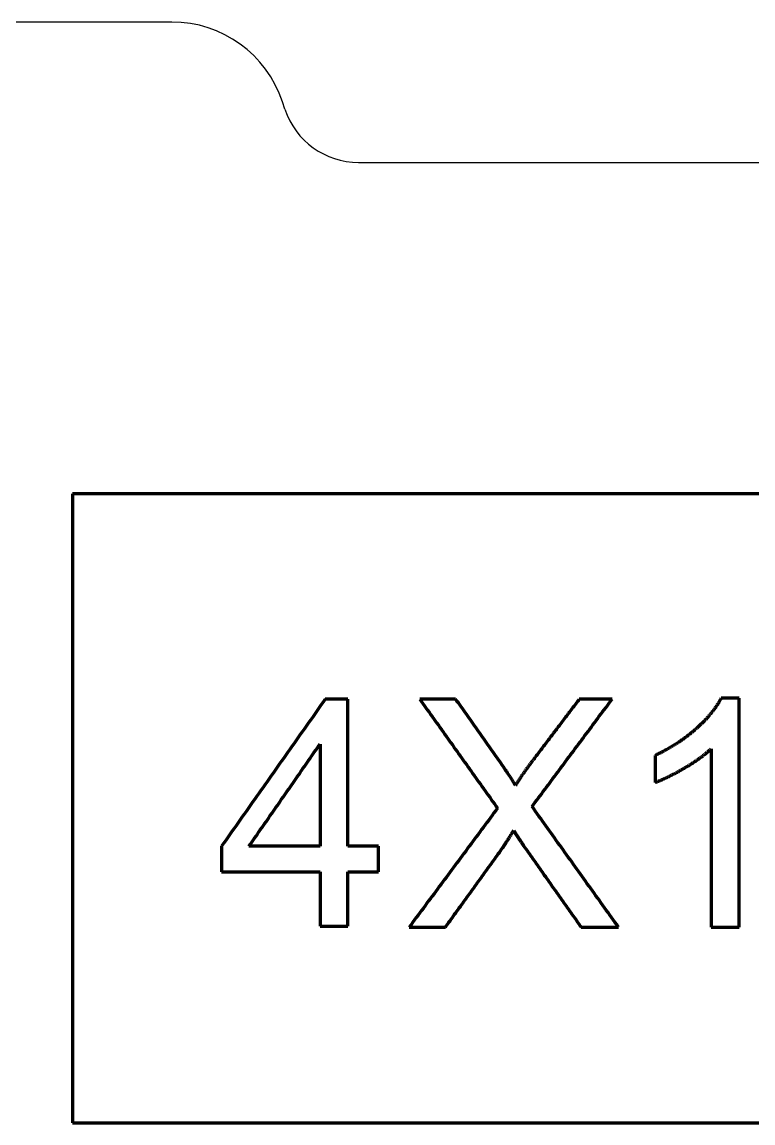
# Model space of a CAD drawing. Header units: millimetres. Extents: x 927 to 1533, y 508 to 795.
# Drawn here: x 1121.77 to 1131.19, y 634.94 to 649.14 of the extents above; entities that cross this region are included whole.
import ezdxf

# ---------------------------------------------------------------- set-up
doc = ezdxf.new("R2010")
doc.units = ezdxf.units.MM
doc.layers.add('1', color=7, linetype='Continuous', true_color=0xffffff)
doc.layers.add('激光切割', color=7, linetype='Continuous')

msp = doc.modelspace()

# ---------------------------------------------------------------- linework, layer by layer
at = {"layer": '1', "color": 1, "linetype": 'Continuous', "lineweight": 70}
for p, q in [((1122.417, 643.052), (1122.417, 634.937)), ((1147.92, 643.052), (1122.417, 643.052)), ((1125.622, 640.325), (1125.595, 640.287)), ((1125.649, 640.363), (1125.622, 640.325)), ((1125.676, 640.401), (1125.649, 640.363)), ((1125.969, 640.401), (1125.676, 640.401)), ((1125.969, 638.505), (1125.969, 640.401)), ((1127.358, 640.404), (1126.895, 640.404)), ((1126.895, 640.404), (1126.915, 640.376)), ((1126.915, 640.376), (1126.935, 640.348)), ((1126.935, 640.348), (1126.955, 640.319)), ((1126.955, 640.319), (1126.975, 640.291)), ((1127.375, 640.379), (1127.358, 640.404)), ((1127.393, 640.355), (1127.375, 640.379)), ((1127.41, 640.33), (1127.393, 640.355)), ((1127.427, 640.306), (1127.41, 640.33)), ((1128.893, 640.326), (1128.881, 640.31)), ((1128.905, 640.342), (1128.893, 640.326)), ((1128.917, 640.357), (1128.905, 640.342)), ((1128.928, 640.373), (1128.917, 640.357)), ((1128.94, 640.388), (1128.928, 640.373)), ((1128.952, 640.404), (1128.94, 640.388)), ((1129.375, 640.404), (1128.952, 640.404)), ((1129.293, 640.293), (1129.314, 640.321)), ((1129.314, 640.321), (1129.334, 640.348)), ((1129.334, 640.348), (1129.355, 640.376)), ((1129.355, 640.376), (1129.375, 640.404)), ((1130.721, 640.316), (1130.716, 640.308)), ((1130.726, 640.324), (1130.721, 640.316)), ((1130.731, 640.331), (1130.726, 640.324)), ((1130.736, 640.339), (1130.731, 640.331)), ((1130.741, 640.347), (1130.736, 640.339)), ((1130.746, 640.355), (1130.741, 640.347)), ((1130.75, 640.362), (1130.746, 640.355)), ((1130.755, 640.37), (1130.75, 640.362)), ((1130.759, 640.378), (1130.755, 640.37)), ((1130.763, 640.385), (1130.759, 640.378)), ((1130.767, 640.393), (1130.763, 640.385)), ((1130.771, 640.401), (1130.767, 640.393)), ((1130.775, 640.408), (1130.771, 640.401)), ((1130.779, 640.416), (1130.775, 640.408)), ((1131.012, 640.416), (1130.779, 640.416)), ((1131.012, 637.464), (1131.012, 640.416)), ((1125.515, 640.173), (1125.489, 640.135)), ((1125.542, 640.211), (1125.515, 640.173)), ((1125.569, 640.249), (1125.542, 640.211)), ((1125.595, 640.287), (1125.569, 640.249)), ((1126.975, 640.291), (1126.995, 640.263)), ((1126.995, 640.263), (1127.015, 640.235)), ((1127.015, 640.235), (1127.035, 640.207)), ((1127.035, 640.207), (1127.055, 640.179)), ((1127.055, 640.179), (1127.075, 640.15)), ((1127.445, 640.282), (1127.427, 640.306)), ((1127.462, 640.257), (1127.445, 640.282)), ((1127.479, 640.233), (1127.462, 640.257)), ((1127.497, 640.208), (1127.479, 640.233)), ((1127.514, 640.184), (1127.497, 640.208)), ((1127.531, 640.159), (1127.514, 640.184)), ((1128.775, 640.17), (1128.763, 640.154)), ((1128.786, 640.185), (1128.775, 640.17)), ((1128.798, 640.201), (1128.786, 640.185)), ((1128.81, 640.217), (1128.798, 640.201)), ((1128.822, 640.232), (1128.81, 640.217)), ((1128.834, 640.248), (1128.822, 640.232)), ((1128.846, 640.264), (1128.834, 640.248)), ((1128.857, 640.279), (1128.846, 640.264)), ((1128.869, 640.295), (1128.857, 640.279)), ((1128.881, 640.31), (1128.869, 640.295)), ((1129.19, 640.154), (1129.21, 640.182)), ((1129.21, 640.182), (1129.231, 640.21)), ((1129.231, 640.21), (1129.252, 640.238)), ((1129.252, 640.238), (1129.272, 640.265)), ((1129.272, 640.265), (1129.293, 640.293)), ((1130.611, 640.175), (1130.604, 640.167)), ((1130.618, 640.183), (1130.611, 640.175)), ((1130.625, 640.191), (1130.618, 640.183)), ((1130.632, 640.199), (1130.625, 640.191)), ((1130.639, 640.207), (1130.632, 640.199)), ((1130.645, 640.214), (1130.639, 640.207)), ((1130.652, 640.222), (1130.645, 640.214)), ((1130.658, 640.23), (1130.652, 640.222)), ((1130.664, 640.238), (1130.658, 640.23)), ((1130.671, 640.246), (1130.664, 640.238)), ((1130.677, 640.254), (1130.671, 640.246)), ((1130.683, 640.262), (1130.677, 640.254)), ((1130.688, 640.269), (1130.683, 640.262)), ((1130.694, 640.277), (1130.688, 640.269)), ((1130.7, 640.285), (1130.694, 640.277)), ((1130.705, 640.293), (1130.7, 640.285)), ((1130.711, 640.3), (1130.705, 640.293)), ((1130.716, 640.308), (1130.711, 640.3)), ((1125.435, 640.06), (1125.409, 640.022)), ((1125.462, 640.097), (1125.435, 640.06)), ((1125.489, 640.135), (1125.462, 640.097)), ((1127.075, 640.15), (1127.095, 640.122)), ((1127.095, 640.122), (1127.115, 640.094)), ((1127.115, 640.094), (1127.135, 640.066)), ((1127.135, 640.066), (1127.155, 640.038)), ((1127.155, 640.038), (1127.176, 640.01)), ((1127.548, 640.135), (1127.531, 640.159)), ((1127.566, 640.11), (1127.548, 640.135)), ((1127.583, 640.086), (1127.566, 640.11)), ((1127.6, 640.061), (1127.583, 640.086)), ((1127.618, 640.037), (1127.6, 640.061)), ((1127.635, 640.012), (1127.618, 640.037)), ((1128.668, 640.029), (1128.656, 640.014)), ((1128.68, 640.045), (1128.668, 640.029)), ((1128.692, 640.061), (1128.68, 640.045)), ((1128.704, 640.076), (1128.692, 640.061)), ((1128.716, 640.092), (1128.704, 640.076)), ((1128.727, 640.107), (1128.716, 640.092)), ((1128.739, 640.123), (1128.727, 640.107)), ((1128.751, 640.139), (1128.739, 640.123)), ((1128.763, 640.154), (1128.751, 640.139)), ((1129.086, 640.016), (1129.107, 640.043)), ((1129.107, 640.043), (1129.128, 640.071)), ((1129.128, 640.071), (1129.148, 640.099)), ((1129.148, 640.099), (1129.169, 640.127)), ((1129.169, 640.127), (1129.19, 640.154)), ((1130.468, 640.031), (1130.459, 640.023)), ((1130.476, 640.039), (1130.468, 640.031)), ((1130.485, 640.047), (1130.476, 640.039)), ((1130.494, 640.055), (1130.485, 640.047)), ((1130.502, 640.063), (1130.494, 640.055)), ((1130.511, 640.071), (1130.502, 640.063)), ((1130.519, 640.079), (1130.511, 640.071)), ((1130.528, 640.087), (1130.519, 640.079)), ((1130.536, 640.095), (1130.528, 640.087)), ((1130.544, 640.103), (1130.536, 640.095)), ((1130.552, 640.111), (1130.544, 640.103)), ((1130.56, 640.119), (1130.552, 640.111)), ((1130.567, 640.127), (1130.56, 640.119)), ((1130.575, 640.135), (1130.567, 640.127)), ((1130.582, 640.143), (1130.575, 640.135)), ((1130.59, 640.151), (1130.582, 640.143)), ((1130.597, 640.159), (1130.59, 640.151)), ((1130.604, 640.167), (1130.597, 640.159)), ((1125.328, 639.908), (1125.302, 639.87)), ((1125.355, 639.946), (1125.328, 639.908)), ((1125.382, 639.984), (1125.355, 639.946)), ((1125.409, 640.022), (1125.382, 639.984)), ((1127.176, 640.01), (1127.196, 639.981)), ((1127.196, 639.981), (1127.216, 639.953)), ((1127.216, 639.953), (1127.236, 639.925)), ((1127.236, 639.925), (1127.256, 639.897)), ((1127.256, 639.897), (1127.276, 639.869)), ((1127.652, 639.988), (1127.635, 640.012)), ((1127.67, 639.963), (1127.652, 639.988)), ((1127.687, 639.939), (1127.67, 639.963)), ((1127.704, 639.914), (1127.687, 639.939)), ((1127.721, 639.89), (1127.704, 639.914)), ((1127.739, 639.865), (1127.721, 639.89)), ((1128.562, 639.889), (1128.55, 639.873)), ((1128.574, 639.905), (1128.562, 639.889)), ((1128.585, 639.92), (1128.574, 639.905)), ((1128.597, 639.936), (1128.585, 639.92)), ((1128.609, 639.951), (1128.597, 639.936)), ((1128.621, 639.967), (1128.609, 639.951)), ((1128.633, 639.983), (1128.621, 639.967)), ((1128.645, 639.998), (1128.633, 639.983)), ((1128.656, 640.014), (1128.645, 639.998)), ((1128.983, 639.877), (1129.004, 639.905)), ((1129.004, 639.905), (1129.024, 639.933)), ((1129.024, 639.933), (1129.045, 639.96)), ((1129.045, 639.96), (1129.066, 639.988)), ((1129.066, 639.988), (1129.086, 640.016)), ((1130.296, 639.892), (1130.285, 639.885)), ((1130.306, 639.899), (1130.296, 639.892)), ((1130.316, 639.907), (1130.306, 639.899)), ((1130.326, 639.914), (1130.316, 639.907)), ((1130.336, 639.922), (1130.326, 639.914)), ((1130.345, 639.929), (1130.336, 639.922)), ((1130.355, 639.937), (1130.345, 639.929)), ((1130.365, 639.944), (1130.355, 639.937)), ((1130.375, 639.952), (1130.365, 639.944)), ((1130.384, 639.959), (1130.375, 639.952)), ((1130.394, 639.967), (1130.384, 639.959)), ((1130.403, 639.975), (1130.394, 639.967)), ((1130.413, 639.983), (1130.403, 639.975)), ((1130.422, 639.991), (1130.413, 639.983)), ((1130.431, 639.999), (1130.422, 639.991)), ((1130.44, 640.006), (1130.431, 639.999)), ((1130.45, 640.014), (1130.44, 640.006)), ((1130.459, 640.023), (1130.45, 640.014)), ((1125.222, 639.756), (1125.195, 639.718)), ((1125.248, 639.794), (1125.222, 639.756)), ((1125.275, 639.832), (1125.248, 639.794)), ((1125.302, 639.87), (1125.275, 639.832)), ((1125.536, 639.718), (1125.555, 639.745)), ((1125.555, 639.745), (1125.573, 639.771)), ((1125.573, 639.771), (1125.591, 639.797)), ((1125.591, 639.797), (1125.61, 639.824)), ((1125.61, 639.824), (1125.61, 638.505)), ((1127.276, 639.869), (1127.296, 639.841)), ((1127.296, 639.841), (1127.316, 639.813)), ((1127.316, 639.813), (1127.336, 639.784)), ((1127.336, 639.784), (1127.356, 639.756)), ((1127.356, 639.756), (1127.376, 639.728)), ((1127.756, 639.841), (1127.739, 639.865)), ((1127.773, 639.816), (1127.756, 639.841)), ((1127.791, 639.792), (1127.773, 639.816)), ((1127.808, 639.768), (1127.791, 639.792)), ((1127.825, 639.743), (1127.808, 639.768)), ((1127.843, 639.719), (1127.825, 639.743)), ((1128.455, 639.749), (1128.444, 639.733)), ((1128.467, 639.764), (1128.455, 639.749)), ((1128.479, 639.78), (1128.467, 639.764)), ((1128.491, 639.795), (1128.479, 639.78)), ((1128.503, 639.811), (1128.491, 639.795)), ((1128.514, 639.827), (1128.503, 639.811)), ((1128.526, 639.842), (1128.514, 639.827)), ((1128.538, 639.858), (1128.526, 639.842)), ((1128.55, 639.873), (1128.538, 639.858)), ((1128.88, 639.738), (1128.9, 639.766)), ((1128.9, 639.766), (1128.921, 639.794)), ((1128.921, 639.794), (1128.942, 639.822)), ((1128.942, 639.822), (1128.962, 639.849)), ((1128.962, 639.849), (1128.983, 639.877)), ((1130.059, 639.744), (1130.047, 639.737)), ((1130.07, 639.75), (1130.059, 639.744)), ((1130.081, 639.756), (1130.07, 639.75)), ((1130.093, 639.762), (1130.081, 639.756)), ((1130.104, 639.769), (1130.093, 639.762)), ((1130.115, 639.775), (1130.104, 639.769)), ((1130.126, 639.782), (1130.115, 639.775)), ((1130.137, 639.788), (1130.126, 639.782)), ((1130.148, 639.795), (1130.137, 639.788)), ((1130.159, 639.801), (1130.148, 639.795)), ((1130.17, 639.808), (1130.159, 639.801)), ((1130.181, 639.815), (1130.17, 639.808)), ((1130.191, 639.822), (1130.181, 639.815)), ((1130.202, 639.828), (1130.191, 639.822)), ((1130.213, 639.835), (1130.202, 639.828)), ((1130.223, 639.842), (1130.213, 639.835)), ((1130.234, 639.849), (1130.223, 639.842)), ((1130.244, 639.856), (1130.234, 639.849)), ((1130.255, 639.863), (1130.244, 639.856)), ((1130.265, 639.87), (1130.255, 639.863)), ((1130.275, 639.878), (1130.265, 639.87)), ((1130.285, 639.885), (1130.275, 639.878)), ((1130.624, 639.739), (1130.63, 639.744)), ((1130.63, 639.744), (1130.635, 639.749)), ((1130.635, 639.749), (1130.641, 639.754)), ((1130.641, 639.754), (1130.646, 639.759)), ((1130.646, 639.759), (1130.651, 639.764)), ((1130.651, 639.764), (1130.651, 637.464)), ((1125.115, 639.605), (1125.088, 639.567)), ((1125.142, 639.643), (1125.115, 639.605)), ((1125.168, 639.68), (1125.142, 639.643)), ((1125.195, 639.718), (1125.168, 639.68)), ((1125.445, 639.586), (1125.463, 639.613)), ((1125.463, 639.613), (1125.482, 639.639)), ((1125.482, 639.639), (1125.5, 639.666)), ((1125.5, 639.666), (1125.518, 639.692)), ((1125.518, 639.692), (1125.536, 639.718)), ((1127.376, 639.728), (1127.396, 639.7)), ((1127.396, 639.7), (1127.416, 639.672)), ((1127.416, 639.672), (1127.436, 639.644)), ((1127.436, 639.644), (1127.456, 639.615)), ((1127.456, 639.615), (1127.476, 639.587)), ((1127.86, 639.694), (1127.843, 639.719)), ((1127.877, 639.67), (1127.86, 639.694)), ((1127.894, 639.645), (1127.877, 639.67)), ((1127.911, 639.621), (1127.894, 639.645)), ((1127.928, 639.598), (1127.911, 639.621)), ((1128.345, 639.603), (1128.34, 639.596)), ((1128.35, 639.61), (1128.345, 639.603)), ((1128.355, 639.617), (1128.35, 639.61)), ((1128.361, 639.624), (1128.355, 639.617)), ((1128.373, 639.639), (1128.361, 639.624)), ((1128.384, 639.655), (1128.373, 639.639)), ((1128.396, 639.671), (1128.384, 639.655)), ((1128.408, 639.686), (1128.396, 639.671)), ((1128.42, 639.702), (1128.408, 639.686)), ((1128.432, 639.717), (1128.42, 639.702)), ((1128.444, 639.733), (1128.432, 639.717)), ((1128.776, 639.6), (1128.797, 639.628)), ((1128.797, 639.628), (1128.818, 639.655)), ((1128.818, 639.655), (1128.838, 639.683)), ((1128.838, 639.683), (1128.859, 639.711)), ((1128.859, 639.711), (1128.88, 639.738)), ((1129.941, 639.684), (1129.929, 639.678)), ((1129.929, 639.678), (1129.929, 639.329)), ((1129.953, 639.69), (1129.941, 639.684)), ((1129.965, 639.695), (1129.953, 639.69)), ((1129.977, 639.701), (1129.965, 639.695)), ((1129.989, 639.707), (1129.977, 639.701)), ((1130.001, 639.713), (1129.989, 639.707)), ((1130.012, 639.719), (1130.001, 639.713)), ((1130.024, 639.725), (1130.012, 639.719)), ((1130.036, 639.731), (1130.024, 639.725)), ((1130.047, 639.737), (1130.036, 639.731)), ((1130.444, 639.6), (1130.451, 639.605)), ((1130.451, 639.605), (1130.458, 639.61)), ((1130.458, 639.61), (1130.465, 639.615)), ((1130.465, 639.615), (1130.473, 639.62)), ((1130.473, 639.62), (1130.48, 639.625)), ((1130.48, 639.625), (1130.487, 639.63)), ((1130.487, 639.63), (1130.494, 639.635)), ((1130.494, 639.635), (1130.5, 639.64)), ((1130.5, 639.64), (1130.507, 639.645)), ((1130.507, 639.645), (1130.514, 639.65)), ((1130.514, 639.65), (1130.521, 639.655)), ((1130.521, 639.655), (1130.527, 639.66)), ((1130.527, 639.66), (1130.534, 639.665)), ((1130.534, 639.665), (1130.54, 639.669)), ((1130.54, 639.669), (1130.547, 639.674)), ((1130.547, 639.674), (1130.553, 639.679)), ((1130.553, 639.679), (1130.559, 639.684)), ((1130.559, 639.684), (1130.566, 639.689)), ((1130.566, 639.689), (1130.572, 639.694)), ((1130.572, 639.694), (1130.578, 639.699)), ((1130.578, 639.699), (1130.584, 639.704)), ((1130.584, 639.704), (1130.59, 639.709)), ((1130.59, 639.709), (1130.596, 639.714)), ((1130.596, 639.714), (1130.602, 639.719)), ((1130.602, 639.719), (1130.607, 639.724)), ((1130.607, 639.724), (1130.613, 639.729)), ((1130.613, 639.729), (1130.619, 639.734)), ((1130.619, 639.734), (1130.624, 639.739)), ((1125.035, 639.491), (1125.008, 639.453)), ((1125.062, 639.529), (1125.035, 639.491)), ((1125.088, 639.567), (1125.062, 639.529)), ((1125.353, 639.455), (1125.372, 639.481)), ((1125.372, 639.481), (1125.39, 639.507)), ((1125.39, 639.507), (1125.408, 639.534)), ((1125.408, 639.534), (1125.427, 639.56)), ((1125.427, 639.56), (1125.445, 639.586)), ((1127.476, 639.587), (1127.496, 639.559)), ((1127.496, 639.559), (1127.516, 639.531)), ((1127.516, 639.531), (1127.536, 639.503)), ((1127.536, 639.503), (1127.557, 639.475)), ((1127.557, 639.475), (1127.577, 639.446)), ((1127.944, 639.575), (1127.928, 639.598)), ((1127.959, 639.552), (1127.944, 639.575)), ((1127.974, 639.531), (1127.959, 639.552)), ((1127.988, 639.51), (1127.974, 639.531)), ((1128.002, 639.489), (1127.988, 639.51)), ((1128.016, 639.469), (1128.002, 639.489)), ((1128.028, 639.45), (1128.016, 639.469)), ((1128.24, 639.459), (1128.236, 639.453)), ((1128.245, 639.466), (1128.24, 639.459)), ((1128.25, 639.473), (1128.245, 639.466)), ((1128.254, 639.48), (1128.25, 639.473)), ((1128.259, 639.486), (1128.254, 639.48)), ((1128.264, 639.493), (1128.259, 639.486)), ((1128.269, 639.5), (1128.264, 639.493)), ((1128.274, 639.507), (1128.269, 639.5)), ((1128.279, 639.514), (1128.274, 639.507)), ((1128.283, 639.52), (1128.279, 639.514)), ((1128.288, 639.527), (1128.283, 639.52)), ((1128.293, 639.534), (1128.288, 639.527)), ((1128.298, 639.541), (1128.293, 639.534)), ((1128.303, 639.548), (1128.298, 639.541)), ((1128.309, 639.555), (1128.303, 639.548)), ((1128.314, 639.561), (1128.309, 639.555)), ((1128.319, 639.568), (1128.314, 639.561)), ((1128.324, 639.575), (1128.319, 639.568)), ((1128.329, 639.582), (1128.324, 639.575)), ((1128.334, 639.589), (1128.329, 639.582)), ((1128.34, 639.596), (1128.334, 639.589)), ((1128.653, 639.434), (1128.673, 639.461)), ((1128.673, 639.461), (1128.694, 639.489)), ((1128.694, 639.489), (1128.715, 639.517)), ((1128.715, 639.517), (1128.735, 639.544)), ((1128.735, 639.544), (1128.756, 639.572)), ((1128.756, 639.572), (1128.776, 639.6)), ((1130.202, 639.455), (1130.21, 639.459)), ((1130.21, 639.459), (1130.218, 639.464)), ((1130.218, 639.464), (1130.226, 639.468)), ((1130.226, 639.468), (1130.234, 639.473)), ((1130.234, 639.473), (1130.242, 639.477)), ((1130.242, 639.477), (1130.25, 639.482)), ((1130.25, 639.482), (1130.259, 639.486)), ((1130.259, 639.486), (1130.267, 639.491)), ((1130.267, 639.491), (1130.275, 639.496)), ((1130.275, 639.496), (1130.284, 639.501)), ((1130.284, 639.501), (1130.292, 639.506)), ((1130.292, 639.506), (1130.3, 639.511)), ((1130.3, 639.511), (1130.309, 639.516)), ((1130.309, 639.516), (1130.317, 639.521)), ((1130.317, 639.521), (1130.326, 639.525)), ((1130.326, 639.525), (1130.334, 639.53)), ((1130.334, 639.53), (1130.342, 639.535)), ((1130.342, 639.535), (1130.351, 639.54)), ((1130.351, 639.54), (1130.359, 639.545)), ((1130.359, 639.545), (1130.367, 639.55)), ((1130.367, 639.55), (1130.375, 639.555)), ((1130.375, 639.555), (1130.383, 639.56)), ((1130.383, 639.56), (1130.39, 639.565)), ((1130.39, 639.565), (1130.398, 639.57)), ((1130.398, 639.57), (1130.406, 639.575)), ((1130.406, 639.575), (1130.414, 639.58)), ((1130.414, 639.58), (1130.421, 639.585)), ((1130.421, 639.585), (1130.429, 639.59)), ((1130.429, 639.59), (1130.436, 639.595)), ((1130.436, 639.595), (1130.444, 639.6)), ((1124.928, 639.339), (1124.901, 639.301)), ((1124.955, 639.377), (1124.928, 639.339)), ((1124.981, 639.415), (1124.955, 639.377)), ((1125.008, 639.453), (1124.981, 639.415)), ((1125.243, 639.296), (1125.262, 639.323)), ((1125.262, 639.323), (1125.28, 639.349)), ((1125.28, 639.349), (1125.298, 639.375)), ((1125.298, 639.375), (1125.317, 639.402)), ((1125.317, 639.402), (1125.335, 639.428)), ((1125.335, 639.428), (1125.353, 639.455)), ((1127.577, 639.446), (1127.597, 639.418)), ((1127.597, 639.418), (1127.617, 639.39)), ((1127.617, 639.39), (1127.637, 639.362)), ((1127.637, 639.362), (1127.657, 639.334)), ((1127.657, 639.334), (1127.677, 639.306)), ((1128.041, 639.431), (1128.028, 639.45)), ((1128.053, 639.413), (1128.041, 639.431)), ((1128.064, 639.395), (1128.053, 639.413)), ((1128.075, 639.378), (1128.064, 639.395)), ((1128.085, 639.362), (1128.075, 639.378)), ((1128.095, 639.346), (1128.085, 639.362)), ((1128.104, 639.331), (1128.095, 639.346)), ((1128.112, 639.316), (1128.104, 639.331)), ((1128.148, 639.321), (1128.144, 639.314)), ((1128.152, 639.327), (1128.148, 639.321)), ((1128.157, 639.334), (1128.152, 639.327)), ((1128.161, 639.34), (1128.157, 639.334)), ((1128.165, 639.347), (1128.161, 639.34)), ((1128.169, 639.353), (1128.165, 639.347)), ((1128.173, 639.36), (1128.169, 639.353)), ((1128.178, 639.367), (1128.173, 639.36)), ((1128.182, 639.373), (1128.178, 639.367)), ((1128.186, 639.38), (1128.182, 639.373)), ((1128.19, 639.386), (1128.186, 639.38)), ((1128.195, 639.393), (1128.19, 639.386)), ((1128.199, 639.399), (1128.195, 639.393)), ((1128.204, 639.406), (1128.199, 639.399)), ((1128.208, 639.413), (1128.204, 639.406)), ((1128.213, 639.419), (1128.208, 639.413)), ((1128.217, 639.426), (1128.213, 639.419)), ((1128.222, 639.433), (1128.217, 639.426)), ((1128.226, 639.439), (1128.222, 639.433)), ((1128.231, 639.446), (1128.226, 639.439)), ((1128.236, 639.453), (1128.231, 639.446)), ((1128.549, 639.295), (1128.57, 639.323)), ((1128.57, 639.323), (1128.591, 639.35)), ((1128.591, 639.35), (1128.611, 639.378)), ((1128.611, 639.378), (1128.632, 639.406)), ((1128.632, 639.406), (1128.653, 639.434)), ((1129.929, 639.329), (1129.936, 639.332)), ((1129.936, 639.332), (1129.943, 639.334)), ((1129.943, 639.334), (1129.949, 639.337)), ((1129.949, 639.337), (1129.956, 639.339)), ((1129.956, 639.339), (1129.963, 639.342)), ((1129.963, 639.342), (1129.97, 639.345)), ((1129.97, 639.345), (1129.977, 639.348)), ((1129.977, 639.348), (1129.984, 639.35)), ((1129.984, 639.35), (1129.991, 639.353)), ((1129.991, 639.353), (1129.998, 639.356)), ((1129.998, 639.356), (1130.005, 639.359)), ((1130.005, 639.359), (1130.012, 639.362)), ((1130.012, 639.362), (1130.019, 639.365)), ((1130.019, 639.365), (1130.027, 639.369)), ((1130.027, 639.369), (1130.034, 639.372)), ((1130.034, 639.372), (1130.041, 639.375)), ((1130.041, 639.375), (1130.048, 639.378)), ((1130.048, 639.378), (1130.056, 639.382)), ((1130.056, 639.382), (1130.063, 639.385)), ((1130.063, 639.385), (1130.07, 639.389)), ((1130.07, 639.389), (1130.078, 639.392)), ((1130.078, 639.392), (1130.085, 639.396)), ((1130.085, 639.396), (1130.093, 639.399)), ((1130.093, 639.399), (1130.1, 639.403)), ((1130.1, 639.403), (1130.108, 639.406)), ((1130.108, 639.406), (1130.116, 639.41)), ((1130.116, 639.41), (1130.123, 639.414)), ((1130.123, 639.414), (1130.131, 639.418)), ((1130.131, 639.418), (1130.139, 639.422)), ((1130.139, 639.422), (1130.146, 639.426)), ((1130.146, 639.426), (1130.154, 639.43)), ((1130.154, 639.43), (1130.162, 639.434)), ((1130.162, 639.434), (1130.17, 639.438)), ((1130.17, 639.438), (1130.178, 639.442)), ((1130.178, 639.442), (1130.186, 639.446)), ((1130.186, 639.446), (1130.194, 639.451)), ((1130.194, 639.451), (1130.202, 639.455)), ((1124.821, 639.188), (1124.795, 639.15)), ((1124.848, 639.226), (1124.821, 639.188)), ((1124.875, 639.263), (1124.848, 639.226)), ((1124.901, 639.301), (1124.875, 639.263)), ((1125.152, 639.164), (1125.17, 639.191)), ((1125.17, 639.191), (1125.188, 639.217)), ((1125.188, 639.217), (1125.207, 639.244)), ((1125.207, 639.244), (1125.225, 639.27)), ((1125.225, 639.27), (1125.243, 639.296)), ((1127.677, 639.306), (1127.697, 639.277)), ((1127.697, 639.277), (1127.717, 639.249)), ((1127.717, 639.249), (1127.737, 639.221)), ((1127.737, 639.221), (1127.757, 639.193)), ((1127.757, 639.193), (1127.777, 639.165)), ((1128.121, 639.302), (1128.112, 639.316)), ((1128.128, 639.288), (1128.121, 639.302)), ((1128.132, 639.295), (1128.128, 639.288)), ((1128.136, 639.301), (1128.132, 639.295)), ((1128.14, 639.308), (1128.136, 639.301)), ((1128.144, 639.314), (1128.14, 639.308)), ((1128.446, 639.156), (1128.467, 639.184)), ((1128.467, 639.184), (1128.487, 639.212)), ((1128.487, 639.212), (1128.508, 639.239)), ((1128.508, 639.239), (1128.529, 639.267)), ((1128.529, 639.267), (1128.549, 639.295)), ((1124.714, 639.036), (1124.688, 638.998)), ((1124.741, 639.074), (1124.714, 639.036)), ((1124.768, 639.112), (1124.741, 639.074)), ((1124.795, 639.15), (1124.768, 639.112)), ((1125.06, 639.033), (1125.079, 639.059)), ((1125.079, 639.059), (1125.097, 639.085)), ((1125.097, 639.085), (1125.115, 639.112)), ((1125.115, 639.112), (1125.133, 639.138)), ((1125.133, 639.138), (1125.152, 639.164)), ((1127.777, 639.165), (1127.797, 639.137)), ((1127.797, 639.137), (1127.817, 639.108)), ((1127.817, 639.108), (1127.837, 639.08)), ((1127.837, 639.08), (1127.857, 639.052)), ((1127.857, 639.052), (1127.877, 639.024)), ((1128.343, 639.018), (1128.363, 639.045)), ((1128.363, 639.045), (1128.384, 639.073)), ((1128.384, 639.073), (1128.405, 639.101)), ((1128.405, 639.101), (1128.425, 639.129)), ((1128.425, 639.129), (1128.446, 639.156)), ((1124.634, 638.922), (1124.608, 638.884)), ((1124.661, 638.96), (1124.634, 638.922)), ((1124.688, 638.998), (1124.661, 638.96)), ((1124.95, 638.874), (1124.969, 638.901)), ((1124.969, 638.901), (1124.987, 638.927)), ((1124.987, 638.927), (1125.005, 638.954)), ((1125.005, 638.954), (1125.024, 638.98)), ((1125.024, 638.98), (1125.042, 639.006)), ((1125.042, 639.006), (1125.06, 639.033)), ((1127.829, 638.904), (1127.806, 638.873)), ((1127.852, 638.935), (1127.829, 638.904)), ((1127.875, 638.965), (1127.852, 638.935)), ((1127.897, 638.996), (1127.875, 638.965)), ((1127.877, 639.024), (1127.897, 638.996)), ((1128.365, 638.987), (1128.343, 639.018)), ((1128.387, 638.955), (1128.365, 638.987)), ((1128.41, 638.924), (1128.387, 638.955)), ((1128.432, 638.893), (1128.41, 638.924)), ((1128.454, 638.862), (1128.432, 638.893)), ((1124.528, 638.771), (1124.501, 638.733)), ((1124.554, 638.809), (1124.528, 638.771)), ((1124.581, 638.846), (1124.554, 638.809)), ((1124.608, 638.884), (1124.581, 638.846)), ((1124.859, 638.743), (1124.877, 638.769)), ((1124.877, 638.769), (1124.895, 638.795)), ((1124.895, 638.795), (1124.914, 638.822)), ((1124.914, 638.822), (1124.932, 638.848)), ((1124.932, 638.848), (1124.95, 638.874)), ((1127.715, 638.751), (1127.693, 638.72)), ((1127.738, 638.781), (1127.715, 638.751)), ((1127.761, 638.812), (1127.738, 638.781)), ((1127.784, 638.843), (1127.761, 638.812)), ((1127.806, 638.873), (1127.784, 638.843)), ((1128.476, 638.831), (1128.454, 638.862)), ((1128.499, 638.8), (1128.476, 638.831)), ((1128.521, 638.769), (1128.499, 638.8)), ((1128.543, 638.738), (1128.521, 638.769)), ((1124.421, 638.619), (1124.394, 638.581)), ((1124.447, 638.657), (1124.421, 638.619)), ((1124.474, 638.695), (1124.447, 638.657)), ((1124.501, 638.733), (1124.474, 638.695)), ((1124.749, 638.584), (1124.767, 638.611)), ((1124.767, 638.611), (1124.785, 638.637)), ((1124.785, 638.637), (1124.804, 638.663)), ((1124.804, 638.663), (1124.822, 638.69)), ((1124.822, 638.69), (1124.84, 638.716)), ((1124.84, 638.716), (1124.859, 638.743)), ((1127.624, 638.628), (1127.602, 638.597)), ((1127.647, 638.659), (1127.624, 638.628)), ((1127.67, 638.689), (1127.647, 638.659)), ((1127.693, 638.72), (1127.67, 638.689)), ((1128.042, 638.607), (1128.046, 638.612)), ((1128.046, 638.612), (1128.049, 638.617)), ((1128.049, 638.617), (1128.052, 638.622)), ((1128.052, 638.622), (1128.055, 638.627)), ((1128.055, 638.627), (1128.059, 638.633)), ((1128.059, 638.633), (1128.062, 638.638)), ((1128.062, 638.638), (1128.065, 638.644)), ((1128.065, 638.644), (1128.069, 638.649)), ((1128.069, 638.649), (1128.072, 638.655)), ((1128.072, 638.655), (1128.076, 638.66)), ((1128.076, 638.66), (1128.079, 638.666)), ((1128.079, 638.666), (1128.083, 638.672)), ((1128.083, 638.672), (1128.087, 638.678)), ((1128.087, 638.678), (1128.09, 638.684)), ((1128.09, 638.684), (1128.094, 638.69)), ((1128.094, 638.69), (1128.098, 638.697)), ((1128.098, 638.697), (1128.102, 638.703)), ((1128.102, 638.703), (1128.106, 638.709)), ((1128.106, 638.709), (1128.108, 638.705)), ((1128.108, 638.705), (1128.111, 638.701)), ((1128.111, 638.701), (1128.114, 638.697)), ((1128.114, 638.697), (1128.116, 638.692)), ((1128.116, 638.692), (1128.119, 638.688)), ((1128.119, 638.688), (1128.122, 638.684)), ((1128.122, 638.684), (1128.124, 638.68)), ((1128.124, 638.68), (1128.127, 638.676)), ((1128.127, 638.676), (1128.13, 638.671)), ((1128.13, 638.671), (1128.132, 638.667)), ((1128.132, 638.667), (1128.135, 638.663)), ((1128.135, 638.663), (1128.137, 638.659)), ((1128.137, 638.659), (1128.14, 638.655)), ((1128.14, 638.655), (1128.143, 638.651)), ((1128.143, 638.651), (1128.145, 638.647)), ((1128.145, 638.647), (1128.148, 638.643)), ((1128.148, 638.643), (1128.151, 638.639)), ((1128.151, 638.639), (1128.153, 638.635)), ((1128.153, 638.635), (1128.156, 638.631)), ((1128.156, 638.631), (1128.158, 638.627)), ((1128.158, 638.627), (1128.161, 638.623)), ((1128.161, 638.623), (1128.163, 638.619)), ((1128.163, 638.619), (1128.166, 638.615)), ((1128.166, 638.615), (1128.169, 638.611)), ((1128.169, 638.611), (1128.171, 638.607)), ((1128.565, 638.707), (1128.543, 638.738)), ((1128.588, 638.676), (1128.565, 638.707)), ((1128.61, 638.645), (1128.588, 638.676)), ((1128.632, 638.614), (1128.61, 638.645)), ((1128.654, 638.582), (1128.632, 638.614)), ((1124.367, 638.543), (1124.341, 638.505)), ((1124.341, 638.505), (1124.341, 638.176)), ((1124.394, 638.581), (1124.367, 638.543)), ((1124.694, 638.505), (1124.712, 638.532)), ((1125.61, 638.505), (1124.694, 638.505)), ((1124.712, 638.532), (1124.73, 638.558)), ((1124.73, 638.558), (1124.749, 638.584)), ((1126.364, 638.505), (1125.969, 638.505)), ((1126.364, 638.176), (1126.364, 638.505)), ((1127.511, 638.475), (1127.488, 638.444)), ((1127.533, 638.505), (1127.511, 638.475)), ((1127.556, 638.536), (1127.533, 638.505)), ((1127.579, 638.567), (1127.556, 638.536)), ((1127.602, 638.597), (1127.579, 638.567)), ((1127.936, 638.448), (1127.951, 638.468)), ((1127.951, 638.468), (1127.966, 638.489)), ((1127.966, 638.489), (1127.968, 638.491)), ((1127.968, 638.491), (1127.969, 638.494)), ((1127.969, 638.494), (1127.971, 638.496)), ((1127.971, 638.496), (1127.973, 638.499)), ((1127.973, 638.499), (1127.975, 638.502)), ((1127.975, 638.502), (1127.977, 638.505)), ((1127.977, 638.505), (1127.979, 638.508)), ((1127.979, 638.508), (1127.981, 638.511)), ((1127.981, 638.511), (1127.983, 638.514)), ((1127.983, 638.514), (1127.985, 638.517)), ((1127.985, 638.517), (1127.987, 638.52)), ((1127.987, 638.52), (1127.989, 638.523)), ((1127.989, 638.523), (1127.991, 638.527)), ((1127.991, 638.527), (1127.994, 638.53)), ((1127.994, 638.53), (1127.996, 638.534)), ((1127.996, 638.534), (1127.998, 638.537)), ((1127.998, 638.537), (1128.001, 638.541)), ((1128.001, 638.541), (1128.003, 638.545)), ((1128.003, 638.545), (1128.006, 638.549)), ((1128.006, 638.549), (1128.008, 638.553)), ((1128.008, 638.553), (1128.011, 638.557)), ((1128.011, 638.557), (1128.014, 638.561)), ((1128.014, 638.561), (1128.016, 638.565)), ((1128.016, 638.565), (1128.019, 638.57)), ((1128.019, 638.57), (1128.022, 638.574)), ((1128.022, 638.574), (1128.025, 638.578)), ((1128.025, 638.578), (1128.027, 638.583)), ((1128.027, 638.583), (1128.03, 638.588)), ((1128.03, 638.588), (1128.033, 638.592)), ((1128.033, 638.592), (1128.036, 638.597)), ((1128.036, 638.597), (1128.039, 638.602)), ((1128.039, 638.602), (1128.042, 638.607)), ((1128.171, 638.607), (1128.174, 638.603)), ((1128.174, 638.603), (1128.176, 638.599)), ((1128.176, 638.599), (1128.179, 638.595)), ((1128.179, 638.595), (1128.181, 638.591)), ((1128.181, 638.591), (1128.184, 638.587)), ((1128.184, 638.587), (1128.187, 638.583)), ((1128.187, 638.583), (1128.189, 638.58)), ((1128.189, 638.58), (1128.192, 638.576)), ((1128.192, 638.576), (1128.194, 638.572)), ((1128.194, 638.572), (1128.197, 638.568)), ((1128.197, 638.568), (1128.199, 638.564)), ((1128.199, 638.564), (1128.202, 638.561)), ((1128.202, 638.561), (1128.204, 638.557)), ((1128.204, 638.557), (1128.207, 638.553)), ((1128.207, 638.553), (1128.209, 638.549)), ((1128.209, 638.549), (1128.212, 638.546)), ((1128.212, 638.546), (1128.214, 638.542)), ((1128.214, 638.542), (1128.217, 638.538)), ((1128.217, 638.538), (1128.219, 638.535)), ((1128.219, 638.535), (1128.222, 638.531)), ((1128.222, 638.531), (1128.224, 638.527)), ((1128.224, 638.527), (1128.227, 638.524)), ((1128.227, 638.524), (1128.229, 638.52)), ((1128.229, 638.52), (1128.232, 638.516)), ((1128.232, 638.516), (1128.234, 638.513)), ((1128.234, 638.513), (1128.249, 638.492)), ((1128.249, 638.492), (1128.264, 638.471)), ((1128.264, 638.471), (1128.279, 638.45)), ((1128.677, 638.551), (1128.654, 638.582)), ((1128.699, 638.52), (1128.677, 638.551)), ((1128.721, 638.489), (1128.699, 638.52)), ((1128.743, 638.458), (1128.721, 638.489)), ((1127.42, 638.352), (1127.397, 638.322)), ((1127.443, 638.383), (1127.42, 638.352)), ((1127.465, 638.414), (1127.443, 638.383)), ((1127.488, 638.444), (1127.465, 638.414)), ((1127.833, 638.304), (1127.848, 638.325)), ((1127.848, 638.325), (1127.862, 638.345)), ((1127.862, 638.345), (1127.877, 638.366)), ((1127.877, 638.366), (1127.892, 638.386)), ((1127.892, 638.386), (1127.907, 638.407)), ((1127.907, 638.407), (1127.922, 638.427)), ((1127.922, 638.427), (1127.936, 638.448)), ((1128.279, 638.45), (1128.294, 638.429)), ((1128.294, 638.429), (1128.308, 638.408)), ((1128.308, 638.408), (1128.323, 638.387)), ((1128.323, 638.387), (1128.338, 638.366)), ((1128.338, 638.366), (1128.353, 638.345)), ((1128.353, 638.345), (1128.368, 638.324)), ((1128.368, 638.324), (1128.382, 638.303)), ((1128.766, 638.427), (1128.743, 638.458)), ((1128.788, 638.396), (1128.766, 638.427)), ((1128.81, 638.365), (1128.788, 638.396)), ((1128.833, 638.334), (1128.81, 638.365)), ((1128.855, 638.303), (1128.833, 638.334)), ((1127.306, 638.199), (1127.283, 638.168)), ((1127.329, 638.23), (1127.306, 638.199)), ((1127.352, 638.26), (1127.329, 638.23)), ((1127.374, 638.291), (1127.352, 638.26)), ((1127.397, 638.322), (1127.374, 638.291)), ((1127.73, 638.161), (1127.744, 638.181)), ((1127.744, 638.181), (1127.759, 638.202)), ((1127.759, 638.202), (1127.774, 638.222)), ((1127.774, 638.222), (1127.789, 638.243)), ((1127.789, 638.243), (1127.803, 638.263)), ((1127.803, 638.263), (1127.818, 638.284)), ((1127.818, 638.284), (1127.833, 638.304)), ((1128.382, 638.303), (1128.397, 638.282)), ((1128.397, 638.282), (1128.412, 638.261)), ((1128.412, 638.261), (1128.427, 638.24)), ((1128.427, 638.24), (1128.442, 638.219)), ((1128.442, 638.219), (1128.456, 638.198)), ((1128.456, 638.198), (1128.471, 638.177)), ((1128.877, 638.272), (1128.855, 638.303)), ((1128.899, 638.241), (1128.877, 638.272)), ((1128.922, 638.21), (1128.899, 638.241)), ((1128.944, 638.178), (1128.922, 638.21)), ((1124.341, 638.176), (1125.61, 638.176)), ((1125.61, 638.176), (1125.61, 637.476)), ((1125.969, 637.476), (1125.969, 638.176)), ((1125.969, 638.176), (1126.364, 638.176)), ((1127.192, 638.046), (1127.17, 638.015)), ((1127.215, 638.076), (1127.192, 638.046)), ((1127.238, 638.107), (1127.215, 638.076)), ((1127.261, 638.138), (1127.238, 638.107)), ((1127.283, 638.168), (1127.261, 638.138)), ((1127.641, 638.038), (1127.656, 638.058)), ((1127.656, 638.058), (1127.67, 638.079)), ((1127.67, 638.079), (1127.685, 638.099)), ((1127.685, 638.099), (1127.7, 638.12)), ((1127.7, 638.12), (1127.715, 638.14)), ((1127.715, 638.14), (1127.73, 638.161)), ((1128.471, 638.177), (1128.486, 638.156)), ((1128.486, 638.156), (1128.501, 638.135)), ((1128.501, 638.135), (1128.516, 638.114)), ((1128.516, 638.114), (1128.53, 638.093)), ((1128.53, 638.093), (1128.545, 638.072)), ((1128.545, 638.072), (1128.56, 638.051)), ((1128.56, 638.051), (1128.575, 638.03)), ((1128.966, 638.147), (1128.944, 638.178)), ((1128.988, 638.116), (1128.966, 638.147)), ((1129.011, 638.085), (1128.988, 638.116)), ((1129.033, 638.054), (1129.011, 638.085)), ((1129.055, 638.023), (1129.033, 638.054)), ((1127.101, 637.923), (1127.079, 637.893)), ((1127.124, 637.954), (1127.101, 637.923)), ((1127.147, 637.985), (1127.124, 637.954)), ((1127.17, 638.015), (1127.147, 637.985)), ((1127.537, 637.894), (1127.552, 637.915)), ((1127.552, 637.915), (1127.567, 637.935)), ((1127.567, 637.935), (1127.582, 637.956)), ((1127.582, 637.956), (1127.597, 637.976)), ((1127.597, 637.976), (1127.611, 637.997)), ((1127.611, 637.997), (1127.626, 638.017)), ((1127.626, 638.017), (1127.641, 638.038)), ((1128.575, 638.03), (1128.59, 638.009)), ((1128.59, 638.009), (1128.604, 637.988)), ((1128.604, 637.988), (1128.619, 637.967)), ((1128.619, 637.967), (1128.634, 637.946)), ((1128.634, 637.946), (1128.649, 637.925)), ((1128.649, 637.925), (1128.664, 637.904)), ((1128.664, 637.904), (1128.679, 637.883)), ((1129.077, 637.992), (1129.055, 638.023)), ((1129.1, 637.961), (1129.077, 637.992)), ((1129.122, 637.93), (1129.1, 637.961)), ((1129.144, 637.899), (1129.122, 637.93)), ((1129.167, 637.868), (1129.144, 637.899)), ((1126.988, 637.77), (1126.965, 637.739)), ((1127.01, 637.801), (1126.988, 637.77)), ((1127.033, 637.831), (1127.01, 637.801)), ((1127.056, 637.862), (1127.033, 637.831)), ((1127.079, 637.893), (1127.056, 637.862)), ((1127.434, 637.751), (1127.449, 637.771)), ((1127.449, 637.771), (1127.464, 637.792)), ((1127.464, 637.792), (1127.478, 637.812)), ((1127.478, 637.812), (1127.493, 637.833)), ((1127.493, 637.833), (1127.508, 637.853)), ((1127.508, 637.853), (1127.523, 637.874)), ((1127.523, 637.874), (1127.537, 637.894)), ((1128.679, 637.883), (1128.693, 637.862)), ((1128.693, 637.862), (1128.708, 637.841)), ((1128.708, 637.841), (1128.723, 637.82)), ((1128.723, 637.82), (1128.738, 637.799)), ((1128.738, 637.799), (1128.753, 637.778)), ((1128.753, 637.778), (1128.767, 637.757)), ((1128.767, 637.757), (1128.782, 637.736)), ((1129.189, 637.837), (1129.167, 637.868)), ((1129.211, 637.805), (1129.189, 637.837)), ((1129.233, 637.774), (1129.211, 637.805)), ((1129.256, 637.743), (1129.233, 637.774)), ((1126.874, 637.617), (1126.851, 637.586)), ((1126.897, 637.647), (1126.874, 637.617)), ((1126.919, 637.678), (1126.897, 637.647)), ((1126.942, 637.709), (1126.919, 637.678)), ((1126.965, 637.739), (1126.942, 637.709)), ((1127.331, 637.607), (1127.345, 637.628)), ((1127.345, 637.628), (1127.36, 637.648)), ((1127.36, 637.648), (1127.375, 637.669)), ((1127.375, 637.669), (1127.39, 637.689)), ((1127.39, 637.689), (1127.405, 637.71)), ((1127.405, 637.71), (1127.419, 637.73)), ((1127.419, 637.73), (1127.434, 637.751)), ((1128.782, 637.736), (1128.797, 637.715)), ((1128.797, 637.715), (1128.812, 637.694)), ((1128.812, 637.694), (1128.827, 637.673)), ((1128.827, 637.673), (1128.841, 637.652)), ((1128.841, 637.652), (1128.856, 637.631)), ((1128.856, 637.631), (1128.871, 637.61)), ((1129.278, 637.712), (1129.256, 637.743)), ((1129.3, 637.681), (1129.278, 637.712)), ((1129.322, 637.65), (1129.3, 637.681)), ((1129.345, 637.619), (1129.322, 637.65)), ((1129.367, 637.588), (1129.345, 637.619)), ((1125.61, 637.476), (1125.969, 637.476)), ((1126.783, 637.494), (1126.76, 637.464)), ((1126.806, 637.525), (1126.783, 637.494)), ((1126.828, 637.556), (1126.806, 637.525)), ((1126.851, 637.586), (1126.828, 637.556)), ((1127.227, 637.464), (1127.242, 637.484)), ((1127.242, 637.484), (1127.257, 637.505)), ((1127.257, 637.505), (1127.272, 637.525)), ((1127.272, 637.525), (1127.286, 637.546)), ((1127.286, 637.546), (1127.301, 637.566)), ((1127.301, 637.566), (1127.316, 637.587)), ((1127.316, 637.587), (1127.331, 637.607)), ((1128.871, 637.61), (1128.886, 637.59)), ((1128.886, 637.59), (1128.901, 637.569)), ((1128.901, 637.569), (1128.915, 637.548)), ((1128.915, 637.548), (1128.93, 637.527)), ((1128.93, 637.527), (1128.945, 637.506)), ((1128.945, 637.506), (1128.96, 637.485)), ((1128.96, 637.485), (1128.975, 637.464)), ((1129.389, 637.557), (1129.367, 637.588)), ((1129.411, 637.526), (1129.389, 637.557)), ((1129.434, 637.495), (1129.411, 637.526)), ((1129.456, 637.464), (1129.434, 637.495)), ((1126.76, 637.464), (1127.227, 637.464)), ((1128.975, 637.464), (1129.456, 637.464)), ((1130.651, 637.464), (1131.012, 637.464)), ((1122.417, 634.937), (1147.92, 634.937))]:
    msp.add_line(p, q, dxfattribs=at)
at = {"layer": '激光切割', "color": 7}
for p, q in [((1123.701, 649.137), (1117.508, 649.137)), ((1125.158, 648.012), (1125.125, 648.109)), ((1126.107, 647.326), (1147.014, 647.326))]:
    msp.add_line(p, q, dxfattribs=at)
for centre, major_axis, end_param in [((1123.701, 647.637), (-1.5, 0), 4.712391), ((1126.107, 648.326), (1, 0), 4.712389)]:
    msp.add_ellipse(centre, major_axis=major_axis, ratio=0.999953, start_param=3.461291, end_param=end_param, dxfattribs=at)

doc.saveas('drawing.dxf')
